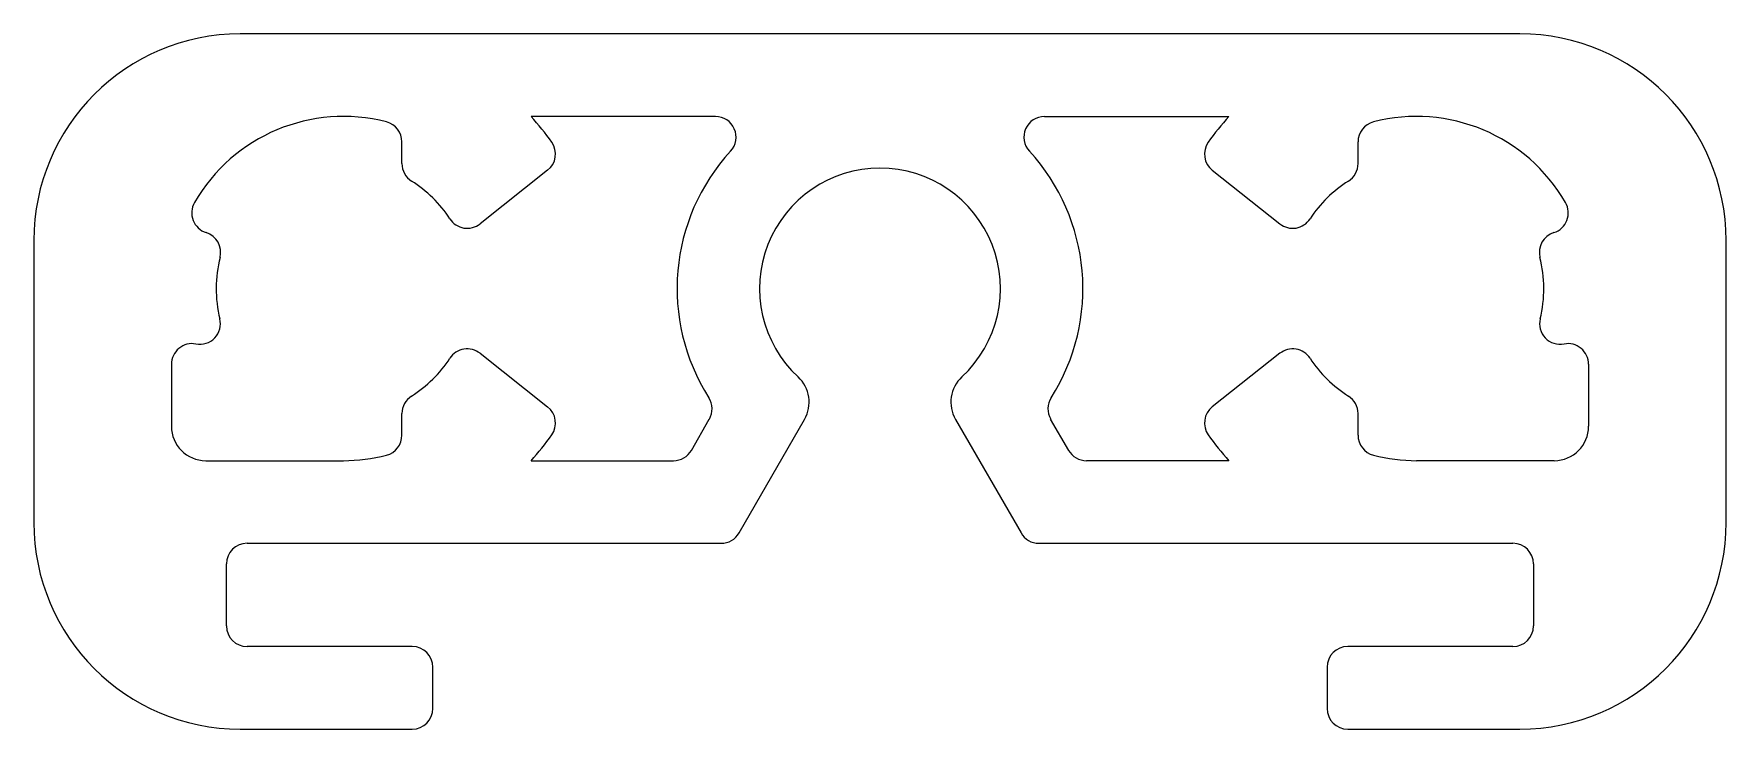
# Model space of a CAD drawing. Extents: x 541.6 to 566.2, y 563.5 to 573.6.
import ezdxf

# ---------------------------------------------------------------- set-up
doc = ezdxf.new("R2010")
doc.units = 0
doc.layers.get('0').update_dxf_attribs({"linetype": 'CONTINUOUS'})

msp = doc.modelspace()

# ---------------------------------------------------------------- linework, layer by layer
for p, q in [((563.209, 573.574), (544.609, 573.574)), ((551.517, 572.374), (548.837, 572.374)), ((556.301, 572.374), (558.982, 572.374)), ((546.96, 571.69), (546.96, 572.004)), ((560.858, 571.69), (560.858, 572.004)), ((549.078, 571.592), (548.095, 570.814)), ((558.74, 571.592), (559.723, 570.814)), ((541.609, 570.574), (541.609, 566.474)), ((566.209, 566.474), (566.209, 570.574)), ((543.609, 568.774), (543.609, 567.874)), ((548.095, 568.934), (549.078, 568.156)), ((559.723, 568.934), (558.74, 568.156)), ((564.209, 568.774), (564.209, 567.874)), ((546.96, 567.744), (546.96, 568.058)), ((560.858, 567.744), (560.858, 568.058)), ((551.167, 567.524), (551.428, 567.977)), ((551.86, 566.324), (552.812, 567.974)), ((555.006, 567.974), (555.959, 566.324)), ((556.652, 567.524), (556.39, 567.977)), ((544.109, 567.374), (546.109, 567.374)), ((548.837, 567.374), (550.907, 567.374)), ((558.982, 567.374), (556.911, 567.374)), ((563.709, 567.374), (561.709, 567.374)), ((544.709, 566.174), (551.6, 566.174)), ((556.219, 566.174), (563.109, 566.174)), ((544.409, 564.974), (544.409, 565.874)), ((563.409, 565.874), (563.409, 564.974)), ((547.109, 564.674), (544.709, 564.674)), ((563.109, 564.674), (560.709, 564.674)), ((547.409, 563.774), (547.409, 564.374)), ((560.409, 564.374), (560.409, 563.774)), ((544.609, 563.474), (547.109, 563.474)), ((560.709, 563.474), (563.209, 563.474))]:
    msp.add_line(p, q)
for centre, radius, start, end in [((544.609, 570.574), 3, 90, 180), ((563.209, 570.574), 3, 0, 90), ((546.109, 569.874), 2.5, 75.4915, 150), ((546.66, 572.004), 0.3, 360, 75.4915), ((546.109, 569.874), 3.7, 35.0621, 42.5066), ((551.517, 572.074), 0.3, 317.3963, 90), ((556.301, 572.074), 0.3, 90, 222.6037), ((561.709, 569.874), 3.7, 137.4934, 144.9379), ((561.158, 572.004), 0.3, 104.5085, 180), ((561.709, 569.874), 2.5, 30, 104.5085), ((548.892, 571.827), 0.3, 308.345, 35.0621), ((558.926, 571.827), 0.3, 144.9379, 231.655), ((553.909, 569.874), 2.95, 137.3963, 212.5136), ((553.909, 569.874), 2.95, 327.4864, 42.6037), ((547.26, 571.69), 0.3, 180, 237.6276), ((553.909, 569.874), 1.75, 312.8396, 227.1604), ((560.558, 571.69), 0.3, 302.3724, 0), ((546.109, 569.874), 1.85, 33.1491, 57.6276), ((561.709, 569.874), 1.85, 122.3724, 146.8509), ((544.204, 570.974), 0.3, 150, 252.6356), ((563.615, 570.974), 0.3, 287.3644, 30), ((547.909, 571.05), 0.3, 213.1491, 308.345), ((559.909, 571.05), 0.3, 231.655, 326.8509), ((544.025, 570.401), 0.3, 345.8018, 72.6356), ((563.794, 570.401), 0.3, 107.3644, 194.1982), ((546.109, 569.874), 1.85, 165.8018, 193.7341), ((561.709, 569.874), 1.85, 346.2659, 14.1982), ((544.021, 569.364), 0.3, 259.2929, 13.7341), ((563.798, 569.364), 0.3, 166.2659, 280.7071), ((543.909, 568.774), 0.3, 79.2929, 180), ((547.909, 568.698), 0.3, 51.655, 146.8509), ((559.909, 568.698), 0.3, 33.1491, 128.345), ((563.909, 568.774), 0.3, 0, 100.7071), ((546.109, 569.874), 1.85, 302.3724, 326.8509), ((561.709, 569.874), 1.85, 213.1491, 237.6276), ((552.379, 568.224), 0.5, 330, 47.1604), ((555.439, 568.224), 0.5, 132.8396, 210), ((547.26, 568.058), 0.3, 122.3724, 180), ((551.169, 568.127), 0.3, 330, 32.5136), ((556.65, 568.127), 0.3, 147.4864, 210), ((560.558, 568.058), 0.3, 360, 57.6276), ((548.892, 567.921), 0.3, 324.9379, 51.655), ((558.926, 567.921), 0.3, 128.345, 215.0621), ((544.109, 567.874), 0.5, 180, 270), ((563.709, 567.874), 0.5, 270, 0), ((546.66, 567.744), 0.3, 284.5085, 360), ((546.109, 569.874), 3.7, 317.4934, 324.9379), ((550.907, 567.674), 0.3, 270, 330), ((556.911, 567.674), 0.3, 210, 270), ((561.709, 569.874), 3.7, 215.0621, 222.5066), ((561.158, 567.744), 0.3, 180, 255.4915), ((546.109, 569.874), 2.5, 270, 284.5085), ((561.709, 569.874), 2.5, 255.4915, 270), ((544.609, 566.474), 3, 180, 270), ((551.6, 566.474), 0.3, 270, 330), ((556.219, 566.474), 0.3, 210, 270), ((563.209, 566.474), 3, 270, 0), ((544.709, 565.874), 0.3, 90, 180), ((563.109, 565.874), 0.3, 0, 90), ((544.709, 564.974), 0.3, 180, 270), ((563.109, 564.974), 0.3, 270, 0), ((547.109, 564.374), 0.3, 0, 90), ((560.709, 564.374), 0.3, 90, 180), ((547.109, 563.774), 0.3, 270, 0), ((560.709, 563.774), 0.3, 180, 270)]:
    msp.add_arc(centre, radius, start, end)

doc.saveas('drawing.dxf')
